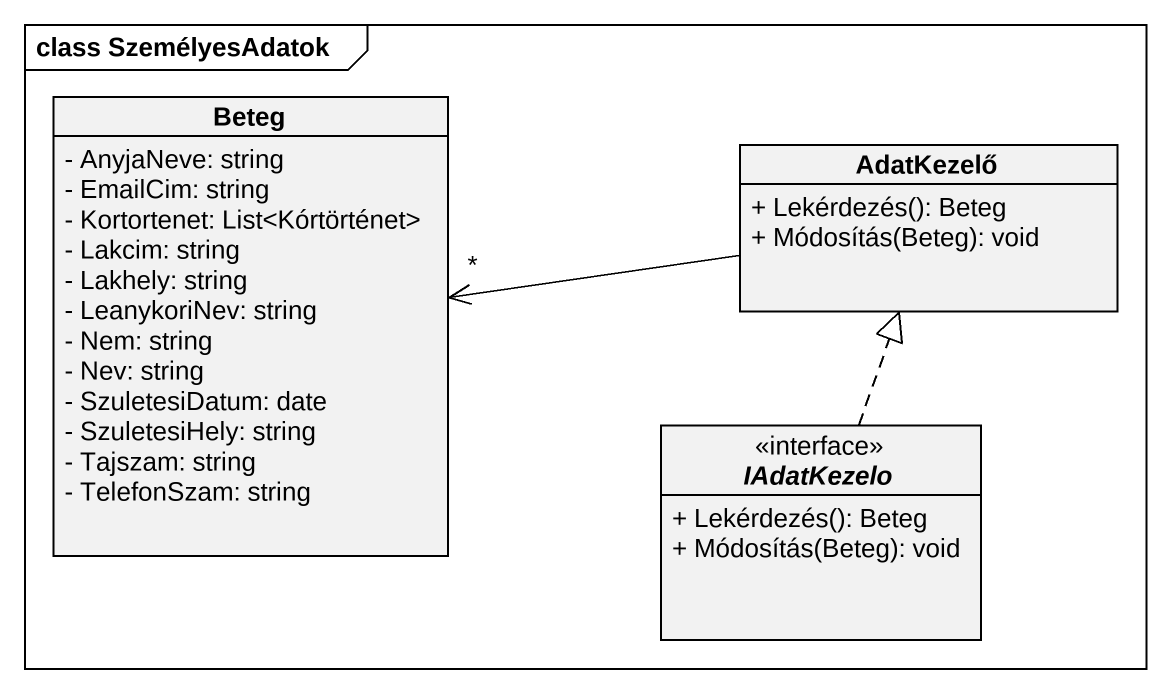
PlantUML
@startuml
mainframe class SzemélyesAdatok
hide circle
hide empty members
skinparam classAttributeIconSize 0
class Beteg {
  - AnyjaNeve: string
  - EmailCim: string
  - Kortortenet: List<Kórtörténet>
  - Lakcim: string
  - Lakhely: string
  - LeanykoriNev: string
  - Nem: string
  - Nev: string
  - SzuletesiDatum: date
  - SzuletesiHely: string
  - Tajszam: string
  - TelefonSzam: string
}
class AdatKezelő {
  + Lekérdezés(): Beteg
  + Módosítás(Beteg): void
}
interface IAdatKezelo <<interface>> {
  + Lekérdezés(): Beteg
  + Módosítás(Beteg): void
}
AdatKezelő -left-> "*" Beteg
IAdatKezelo .up.|> AdatKezelő
@enduml
